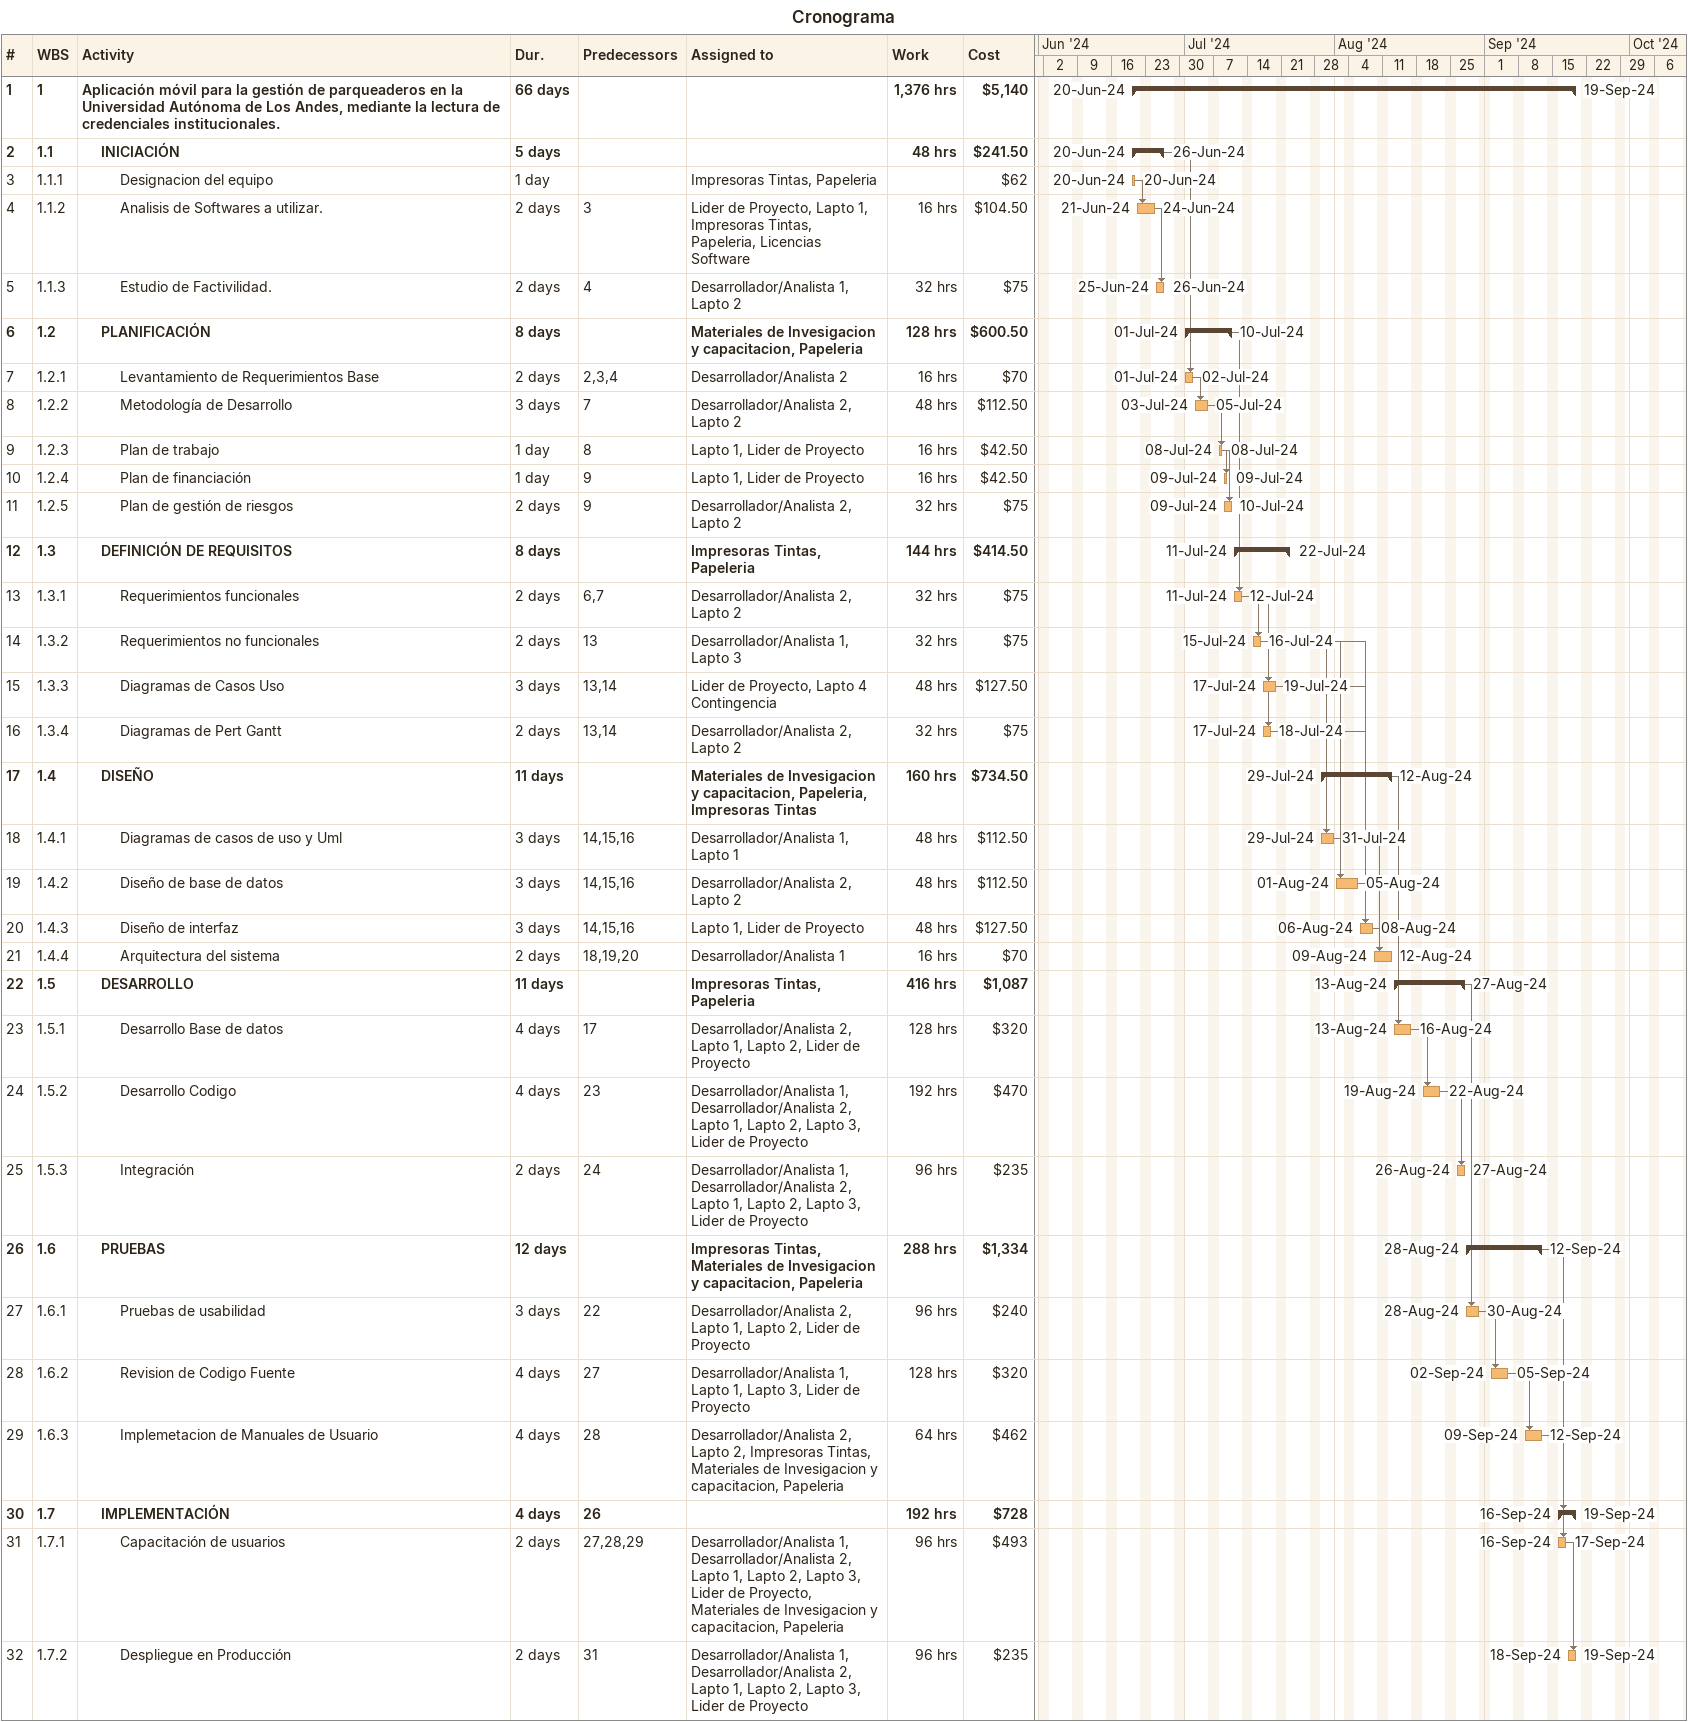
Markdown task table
Cronograma

| ID | WBS | Task | Duration | Start | Finish | Predecessors | Resources | Work (h) | Cost ($) |
|---|---|---|---|---|---|---|---|---|---|
| 1 | 1 | **Aplicación móvil para la gestión de parqueaderos en la Universidad Autónoma de Los Andes, mediante la lectura de credenciales institucionales.** | 66d | 2024-06-20 | 2024-09-19 |  |  | 1376 | 5140 |
| 2 | 1.1 | **INICIACIÓN** | 5d | 2024-06-20 | 2024-06-26 |  |  | 48 | 241.50 |
| 3 | 1.1.1 | Designacion del equipo | 1d | 2024-06-20 | 2024-06-20 |  | Impresoras Tintas, Papeleria |  | 62 |
| 4 | 1.1.2 | Analisis de Softwares a utilizar. | 2d | 2024-06-21 | 2024-06-24 | 3 | Lider de Proyecto, Lapto 1, Impresoras Tintas, Papeleria, Licencias Software | 16 | 104.50 |
| 5 | 1.1.3 | Estudio de Factivilidad. | 2d | 2024-06-25 | 2024-06-26 | 4 | Desarrollador/Analista 1, Lapto 2 | 32 | 75 |
| 6 | 1.2 | **PLANIFICACIÓN** | 8d | 2024-07-01 | 2024-07-10 |  | Materiales de Invesigacion y capacitacion, Papeleria | 128 | 600.50 |
| 7 | 1.2.1 | Levantamiento de Requerimientos Base | 2d | 2024-07-01 | 2024-07-02 | 2, 3, 4 | Desarrollador/Analista 2 | 16 | 70 |
| 8 | 1.2.2 | Metodología de Desarrollo | 3d | 2024-07-03 | 2024-07-05 | 7 | Desarrollador/Analista 2, Lapto 2 | 48 | 112.50 |
| 9 | 1.2.3 | Plan de trabajo | 1d | 2024-07-08 | 2024-07-08 | 8 | Lapto 1, Lider de Proyecto | 16 | 42.50 |
| 10 | 1.2.4 | Plan de financiación | 1d | 2024-07-09 | 2024-07-09 | 9 | Lapto 1, Lider de Proyecto | 16 | 42.50 |
| 11 | 1.2.5 | Plan de gestión de riesgos | 2d | 2024-07-09 | 2024-07-10 | 9 | Desarrollador/Analista 2, Lapto 2 | 32 | 75 |
| 12 | 1.3 | **DEFINICIÓN DE REQUISITOS** | 8d | 2024-07-11 | 2024-07-22 |  | Impresoras Tintas, Papeleria | 144 | 414.50 |
| 13 | 1.3.1 | Requerimientos funcionales | 2d | 2024-07-11 | 2024-07-12 | 6, 7 | Desarrollador/Analista 2, Lapto 2 | 32 | 75 |
| 14 | 1.3.2 | Requerimientos no funcionales | 2d | 2024-07-15 | 2024-07-16 | 13 | Desarrollador/Analista 1, Lapto 3 | 32 | 75 |
| 15 | 1.3.3 | Diagramas de Casos Uso | 3d | 2024-07-17 | 2024-07-19 | 13, 14 | Lider de Proyecto, Lapto 4 Contingencia | 48 | 127.50 |
| 16 | 1.3.4 | Diagramas de Pert Gantt | 2d | 2024-07-17 | 2024-07-18 | 13, 14 | Desarrollador/Analista 2, Lapto 2 | 32 | 75 |
| 17 | 1.4 | **DISEÑO** | 11d | 2024-07-29 | 2024-08-12 |  | Materiales de Invesigacion y capacitacion, Papeleria, Impresoras Tintas | 160 | 734.50 |
| 18 | 1.4.1 | Diagramas de casos de uso y Uml | 3d | 2024-07-29 | 2024-07-31 | 14, 15, 16 | Desarrollador/Analista 1, Lapto 1 | 48 | 112.50 |
| 19 | 1.4.2 | Diseño de base de datos | 3d | 2024-08-01 | 2024-08-05 | 14, 15, 16 | Desarrollador/Analista 2, Lapto 2 | 48 | 112.50 |
| 20 | 1.4.3 | Diseño de interfaz | 3d | 2024-08-06 | 2024-08-08 | 14, 15, 16 | Lapto 1, Lider de Proyecto | 48 | 127.50 |
| 21 | 1.4.4 | Arquitectura del sistema | 2d | 2024-08-09 | 2024-08-12 | 18, 19, 20 | Desarrollador/Analista 1 | 16 | 70 |
| 22 | 1.5 | **DESARROLLO** | 11d | 2024-08-13 | 2024-08-27 |  | Impresoras Tintas, Papeleria | 416 | 1087 |
| 23 | 1.5.1 | Desarrollo Base de datos | 4d | 2024-08-13 | 2024-08-16 | 17 | Desarrollador/Analista 2, Lapto 1, Lapto 2, Lider de Proyecto | 128 | 320 |
| 24 | 1.5.2 | Desarrollo Codigo | 4d | 2024-08-19 | 2024-08-22 | 23 | Desarrollador/Analista 1, Desarrollador/Analista 2, Lapto 1, Lapto 2, Lapto 3, Lider de Proyecto | 192 | 470 |
| 25 | 1.5.3 | Integración | 2d | 2024-08-26 | 2024-08-27 | 24 | Desarrollador/Analista 1, Desarrollador/Analista 2, Lapto 1, Lapto 2, Lapto 3, Lider de Proyecto | 96 | 235 |
| 26 | 1.6 | **PRUEBAS** | 12d | 2024-08-28 | 2024-09-12 |  | Impresoras Tintas, Materiales de Invesigacion y capacitacion, Papeleria | 288 | 1334 |
| 27 | 1.6.1 | Pruebas de usabilidad | 3d | 2024-08-28 | 2024-08-30 | 22 | Desarrollador/Analista 2, Lapto 1, Lapto 2, Lider de Proyecto | 96 | 240 |
| 28 | 1.6.2 | Revision de Codigo Fuente | 4d | 2024-09-02 | 2024-09-05 | 27 | Desarrollador/Analista 1, Lapto 1, Lapto 3, Lider de Proyecto | 128 | 320 |
| 29 | 1.6.3 | Implemetacion de Manuales de Usuario | 4d | 2024-09-09 | 2024-09-12 | 28 | Desarrollador/Analista 2, Lapto 2, Impresoras Tintas, Materiales de Invesigacion y capacitacion, Papeleria | 64 | 462 |
| 30 | 1.7 | **IMPLEMENTACIÓN** | 4d | 2024-09-16 | 2024-09-19 | 26 |  | 192 | 728 |
| 31 | 1.7.1 | Capacitación de usuarios | 2d | 2024-09-16 | 2024-09-17 | 27, 28, 29 | Desarrollador/Analista 1, Desarrollador/Analista 2, Lapto 1, Lapto 2, Lapto 3, Lider de Proyecto, Materiales de Invesigacion y capacitacion, Papeleria | 96 | 493 |
| 32 | 1.7.2 | Despliegue en Producción | 2d | 2024-09-18 | 2024-09-19 | 31 | Desarrollador/Analista 1, Desarrollador/Analista 2, Lapto 1, Lapto 2, Lapto 3, Lider de Proyecto | 96 | 235 |
